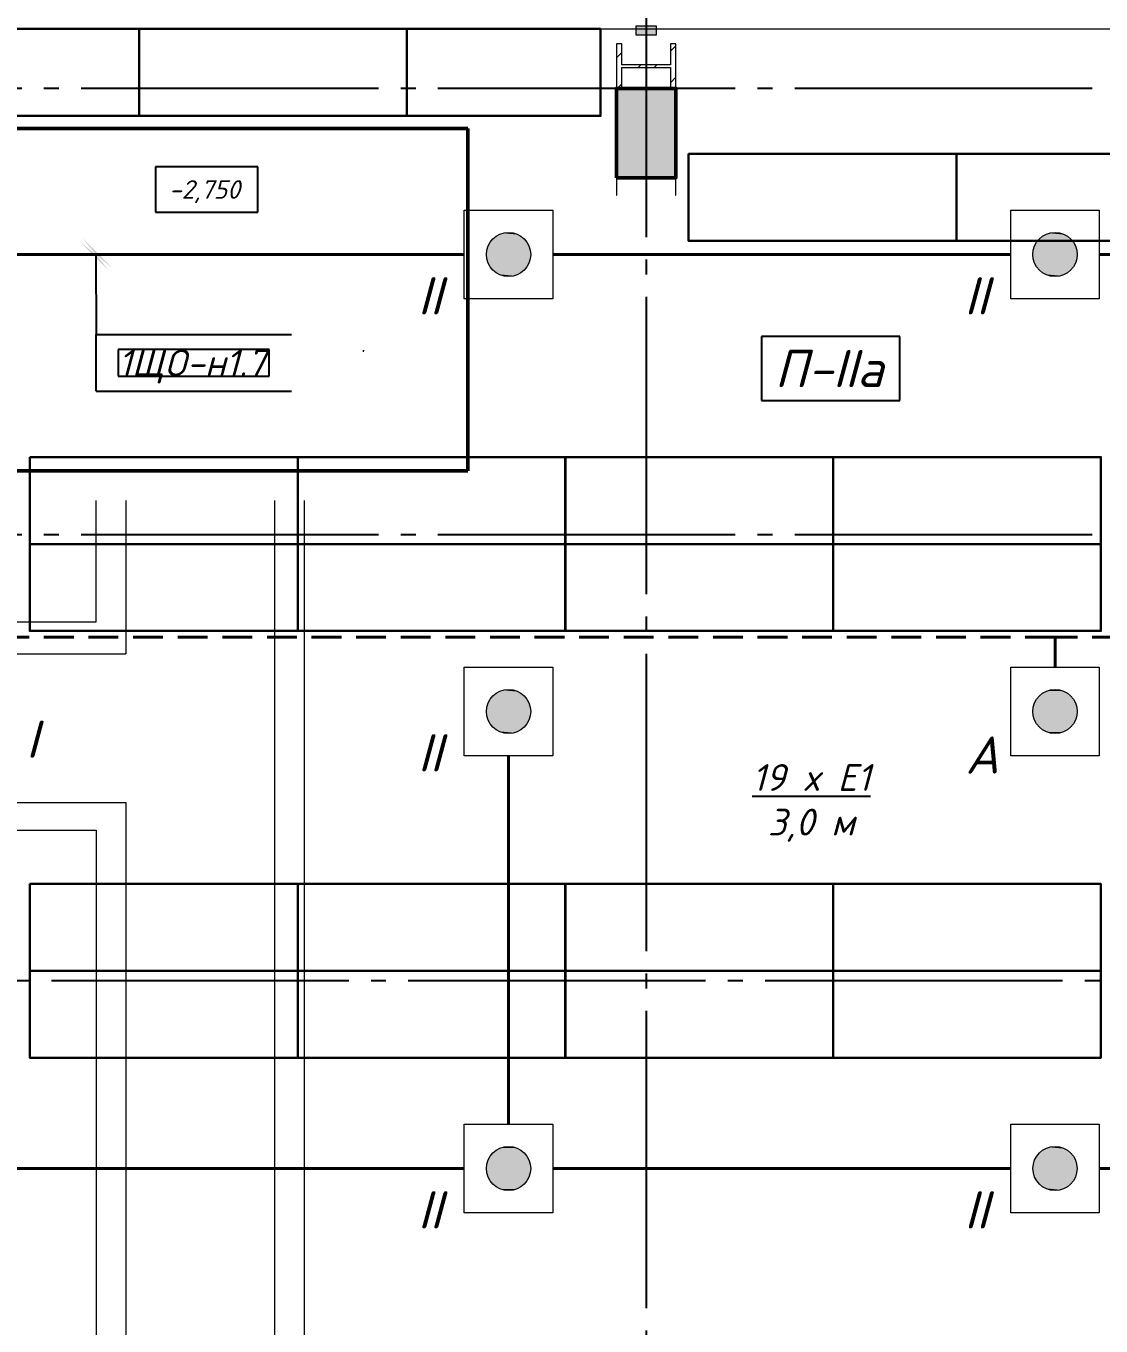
# Model space of a CAD drawing. Header units: millimetres. Extents: x 0 to 1293, y 0 to 420.
# Drawn here: x 236.5 to 308.8, y 286.4 to 373.8 of the extents above; entities that cross this region are included whole.
import ezdxf

# ---------------------------------------------------------------- set-up
doc = ezdxf.new("R2010")
doc.units = ezdxf.units.MM
for name, pattern in [('JIS_02_2.0', [3, 2, -1]), ('ГОСТ 2.303 5', [24, 20, -1.5, 1, -1.5]), ('СПКБ-0000-000-АР#001$0$Achse', [2300, 0, -800, 1500, 0]), ('СПКБ-0000-000-АР#001$0$Ashe', [300, 200, -100])]:
    doc.linetypes.add(name, pattern=pattern)
for name, color, linetype in [('@000', 7, 'Continuous'), ('Viewport1ForCustomObjects_0', 7, 'Continuous'), ('Viewport2ForCustomObjects_0', 7, 'Continuous'), ('Номер помещения', 7, 'Continuous'), ('СПКБ-0000-000-АР#001$0$Колонны новые', 7, 'Continuous'), ('СПКБ-0000-000-АР#001$0$Колонны существующие', 7, 'Continuous'), ('СПКБ-0000-000-АР#001$0$оборудование ТХ', 253, 'Continuous'), ('СПКБ-0000-000-АР#001$0$Перекрытие новые', 7, 'Continuous'), ('СПКБ-0000-000-АР#001$0$Фахверк', 7, 'Continuous'), ('Строительные оси', 7, 'Continuous'), ('ЭО_АВАРИЙНОЕ ОСВЕЩЕНИЕ', 7, 'Continuous'), ('ЭО_РАБОЧЕЕ ОСВЕЩЕНИЕ', 7, 'Continuous')]:
    doc.layers.add(name, color=color, linetype=linetype)
for name, color, linetype, lineweight, true_color in [('СПКБ-0000-000-АР#001$0$Колонны новые_Ном._пера__108', 7, 'Continuous', 13, 0xfd8379), ('СПКБ-0000-000-АР#001$0$Колонны существующие_Ном._пера__102', 7, 'Continuous', 13, 0xcccccc), ('СПКБ-0000-000-АР#001$0$Линии_Ном._пера__58', 7, 'Continuous', 50, 0xdf0000), ('СПКБ-0000-000-АР#001$0$Фахверк_Ном._пера__102', 7, 'Continuous', 13, 0xcccccc)]:
    doc.layers.add(name, color=color, linetype=linetype, lineweight=lineweight, true_color=true_color)
for name, color, linetype, lineweight in [('СПКБ-0000-000-АР#001$0$Колонны новые_Ном._пера__20', 1, 'Continuous', 20), ('СПКБ-0000-000-АР#001$0$Колонны существующие_Ном._пера__141', 7, 'Continuous', 50), ('СПКБ-0000-000-АР#001$0$Линии_Ном._пера__1', 7, 'Continuous', 13), ('СПКБ-0000-000-АР#001$0$Линии_Ном._пера__20', 1, 'Continuous', 20), ('СПКБ-0000-000-АР#001$0$Перекрытие новые_Ном._пера__2', 8, 'Continuous', 15), ('СПКБ-0000-000-АР#001$0$Фахверк_Ном._пера__1', 7, 'Continuous', 13)]:
    doc.layers.add(name, color=color, linetype=linetype, lineweight=lineweight)
doc.styles.add('1.8', font='isocpeui.ttf', dxfattribs={"height": 1.8})
doc.styles.add('2.5', font='isocpeui.ttf')
doc.styles.add('CustomTextStyle195', font='isocpeui.ttf', dxfattribs={"height": 1.8})
doc.styles.add('CustomTextStyle2', font='isocpeui.ttf', dxfattribs={"height": 2.5})
doc.styles.add('CustomTextStyle79', font='isocpeui.ttf', dxfattribs={"height": 1.25})
pattern_1 = [(45, (0, 0), (-159.099, 159.099), []), (45, (-53.03, 53.03), (-159.099, 159.099), [])]

# ---------------------------------------------------------------- blocks, each defined once
blk = doc.blocks.new('СПКБ-0000-000-АР#001$0$Перекрытие_14', base_point=(-24406.7, 25286.1))
at = {"layer": 'СПКБ-0000-000-АР#001$0$Перекрытие новые_Ном._пера__2', "color": 8, "linetype": 'Continuous', "lineweight": 15, "flags": 128}
blk.add_lwpolyline([(-24406.7, 25286.1), (17886.7, 25286.1), (17886.7, 19190.9), (18207.5, 19191.7), (18218.1, 15055.7), (18468.1, 15055.7), (18468.1, 13655.7), (18218.1, 13655.7), (18247.5, 3579.8), (17892.7, 3578.9), (17892.7, -2534.3), (-24406.7, -2530.3)], close=True, dxfattribs=at)
blk = doc.blocks.new('СПКБ-0000-000-АР#001$0$Колонна_32', base_point=(-5956.9, 24585.7))
at = {"layer": 'СПКБ-0000-000-АР#001$0$Колонны существующие_Ном._пера__102', "linetype": 'Continuous', "lineweight": 13, "true_color": 0xcccccc}
blk.add_hatch(color=254, dxfattribs=at).paths.add_polyline_path([(-6156.9, 24285.7), (-5756.9, 24285.7), (-5756.9, 24885.7), (-6156.9, 24885.7)])
at = {"layer": 'СПКБ-0000-000-АР#001$0$Колонны существующие_Ном._пера__141', "color": 7, "linetype": 'Continuous', "lineweight": 50, "flags": 128}
blk.add_lwpolyline([(-6156.9, 24285.7), (-5756.9, 24285.7), (-5756.9, 24885.7), (-6156.9, 24885.7)], close=True, dxfattribs=at)
blk = doc.blocks.new('СПКБ-0000-000-АР#001$0$Колонна_57', base_point=(-5756.9, 24228.2))
at = {"layer": 'СПКБ-0000-000-АР#001$0$Колонны новые_Ном._пера__108', "linetype": 'Continuous', "lineweight": 13, "true_color": 0xfd8379}
h = blk.add_hatch(dxfattribs=at)
h.set_pattern_fill('СТАЛЬ', color=11, style=0, pattern_type=2)
h.set_pattern_definition(pattern_1)
h.paths.add_polyline_path([(-6156.9, 24169.4), (-6154.9, 24169.4), (-6154.9, 24282.4), (-5758.9, 24282.4), (-5758.9, 24169.4), (-5756.9, 24169.4), (-5756.9, 24282.4), (-5756.9, 24284.4), (-5758.9, 24284.4), (-6154.9, 24284.4), (-6156.9, 24284.4), (-6156.9, 24282.4)])
at = {"layer": 'СПКБ-0000-000-АР#001$0$Колонны новые_Ном._пера__20', "color": 1, "linetype": 'Continuous', "lineweight": 20}
for p, q in [((-6154.9, 24284.4), (-6156.9, 24284.4)), ((-6156.9, 24284.4), (-6156.9, 24282.4)), ((-6156.9, 24282.4), (-6156.9, 24169.4)), ((-5758.9, 24284.4), (-6154.9, 24284.4)), ((-6154.9, 24169.4), (-6154.9, 24282.4)), ((-6154.9, 24282.4), (-5758.9, 24282.4)), ((-5756.9, 24284.4), (-5758.9, 24284.4)), ((-5758.9, 24282.4), (-5758.9, 24169.4)), ((-5756.9, 24282.4), (-5756.9, 24284.4)), ((-5756.9, 24169.4), (-5756.9, 24282.4)), ((-6156.9, 24169.4), (-6154.9, 24169.4)), ((-5758.9, 24169.4), (-5756.9, 24169.4))]:
    blk.add_line(p, q, dxfattribs=at)
blk = doc.blocks.new('СПКБ-0000-000-АР#001$0$Колонна_105', base_point=(-5956.9, 25035.7))
at = {"layer": 'СПКБ-0000-000-АР#001$0$Колонны новые_Ном._пера__108', "linetype": 'Continuous', "lineweight": 13, "true_color": 0xfd8379}
h = blk.add_hatch(dxfattribs=at)
h.set_pattern_fill('СТАЛЬ', color=11, style=0, pattern_type=2)
h.set_pattern_definition(pattern_1)
h.paths.add_polyline_path([(-5756.9, 25185.7), (-5793.5, 25185.7), (-5793.5, 25044.5), (-6120.2, 25044.5), (-6120.2, 25185.7), (-6156.9, 25185.7), (-6156.9, 24885.7), (-6120.2, 24885.7), (-6120.2, 25027), (-5793.5, 25027), (-5793.5, 24885.7), (-5756.9, 24885.7)])
at = {"layer": 'СПКБ-0000-000-АР#001$0$Колонны новые_Ном._пера__20', "color": 1, "linetype": 'Continuous', "lineweight": 20}
for p, q in [((-6120.2, 25185.7), (-6156.9, 25185.7)), ((-6156.9, 25185.7), (-6156.9, 24885.7)), ((-6120.2, 25044.5), (-6120.2, 25185.7)), ((-5756.9, 25185.7), (-5793.5, 25185.7)), ((-5793.5, 25185.7), (-5793.5, 25044.5)), ((-5756.9, 24885.7), (-5756.9, 25185.7)), ((-5793.5, 25044.5), (-6120.2, 25044.5)), ((-6120.2, 24885.7), (-6120.2, 25027)), ((-6120.2, 25027), (-5793.5, 25027)), ((-5793.5, 25027), (-5793.5, 24885.7)), ((-6156.9, 24885.7), (-6120.2, 24885.7)), ((-5793.5, 24885.7), (-5756.9, 24885.7))]:
    blk.add_line(p, q, dxfattribs=at)
blk = doc.blocks.new('СПКБ-0000-000-АР#001$0$Колонна_161', base_point=(-5956.9, 25275.7))
at = {"layer": 'СПКБ-0000-000-АР#001$0$Фахверк_Ном._пера__102', "linetype": 'Continuous', "lineweight": 13, "true_color": 0xcccccc}
blk.add_hatch(color=254, dxfattribs=at).paths.add_polyline_path([(-5886.9, 25305.7), (-6026.9, 25305.7), (-6026.9, 25245.7), (-5886.9, 25245.7)])
at = {"layer": 'СПКБ-0000-000-АР#001$0$Фахверк_Ном._пера__1', "color": 7, "linetype": 'Continuous', "lineweight": 13, "flags": 128}
blk.add_lwpolyline([(-5886.9, 25305.7), (-6026.9, 25305.7), (-6026.9, 25245.7), (-5886.9, 25245.7)], close=True, dxfattribs=at)
blk = doc.blocks.new('*E595')
at = {"layer": 'СПКБ-0000-000-АР#001$0$Линии_Ном._пера__1', "color": 7, "linetype": 'СПКБ-0000-000-АР#001$0$Ashe', "lineweight": 13}
for p, q in [((179.75, 263.648), (179.75, 271.8)), ((193.75, 271.8), (193.75, 171.5)), ((152.319, 263.648), (179.75, 263.648)), ((152.373, 249.648), (179.75, 249.648)), ((179.75, 249.648), (179.75, 39.2))]:
    blk.add_line(p, q, dxfattribs=at)
at = {"layer": 'СПКБ-0000-000-АР#001$0$Линии_Ном._пера__1', "color": 7, "linetype": 'СПКБ-0000-000-АР#001$0$Achse', "lineweight": 13, "flags": 128}
for points in [[(169.747, 298.8), (206.75, 298.8), (206.75, 271.8), (169.747, 271.8)], [(197.75, 281.8), (197.75, 288.8), (204.75, 288.8), (204.75, 281.8)]]:
    blk.add_lwpolyline(points, close=True, dxfattribs=at)
at = {"layer": 'СПКБ-0000-000-АР#001$0$Линии_Ном._пера__20', "color": 1, "linetype": 'СПКБ-0000-000-АР#001$0$Ashe', "lineweight": 20}
for p, q in [((181.75, 271.8), (181.75, 261.496)), ((191.75, 271.8), (191.75, 169.5)), ((152.373, 261.496), (181.75, 261.496)), ((152.373, 251.496), (181.75, 251.496)), ((181.75, 251.496), (181.75, 39.2))]:
    blk.add_line(p, q, dxfattribs=at)
at = {"layer": 'СПКБ-0000-000-АР#001$0$Линии_Ном._пера__20', "color": 1, "linetype": 'СПКБ-0000-000-АР#001$0$Achse', "lineweight": 20, "flags": 128}
blk.add_lwpolyline([(197.75, 281.8), (199.082, 287.689), (204.75, 288.8)], dxfattribs=at)
at = {"layer": 'СПКБ-0000-000-АР#001$0$Линии_Ном._пера__58', "color": 12, "linetype": 'СПКБ-0000-000-АР#001$0$Ashe', "lineweight": 50, "true_color": 0xdf0000, "flags": 128}
blk.add_lwpolyline([(171.747, 296.8), (204.75, 296.8), (204.75, 273.8), (171.747, 273.8)], close=True, dxfattribs=at)
at = {"layer": 'СПКБ-0000-000-АР#001$0$оборудование ТХ', "lineweight": 30}
for points in [[(164.63, 303.504), (182.647, 303.504), (182.647, 297.658), (164.63, 297.658)], [(182.647, 303.504), (200.664, 303.504), (200.664, 297.658), (182.647, 297.658)], [(200.664, 303.504), (213.681, 303.504), (213.681, 297.658), (200.664, 297.658)], [(219.609, 295.097), (237.626, 295.097), (237.626, 289.251), (219.609, 289.251)], [(237.626, 295.097), (255.643, 295.097), (255.643, 289.251), (237.626, 289.251)], [(175.296, 274.72), (193.313, 274.72), (193.313, 268.875), (175.296, 268.875)], [(193.313, 274.72), (211.33, 274.72), (211.33, 268.875), (193.313, 268.875)], [(211.309, 274.72), (229.326, 274.72), (229.326, 268.875), (211.309, 268.875)], [(229.326, 274.72), (247.343, 274.72), (247.343, 268.875), (229.326, 268.875)], [(175.296, 268.875), (193.313, 268.875), (193.313, 263.029), (175.296, 263.029)], [(193.313, 268.875), (211.33, 268.875), (211.33, 263.029), (193.313, 263.029)], [(211.309, 268.875), (229.326, 268.875), (229.326, 263.029), (211.309, 263.029)], [(229.326, 268.875), (247.343, 268.875), (247.343, 263.029), (229.326, 263.029)], [(175.296, 246.023), (193.313, 246.023), (193.313, 240.177), (175.296, 240.177)], [(193.313, 246.023), (211.33, 246.023), (211.33, 240.177), (193.313, 240.177)], [(211.309, 246.023), (229.326, 246.023), (229.326, 240.177), (211.309, 240.177)], [(229.326, 246.023), (247.343, 246.023), (247.343, 240.177), (229.326, 240.177)], [(175.296, 240.177), (193.313, 240.177), (193.313, 234.332), (175.296, 234.332)], [(193.313, 240.177), (211.33, 240.177), (211.33, 234.332), (193.313, 234.332)], [(211.309, 240.177), (229.326, 240.177), (229.326, 234.332), (211.309, 234.332)], [(229.326, 240.177), (247.343, 240.177), (247.343, 234.332), (229.326, 234.332)]]:
    blk.add_lwpolyline(points, close=True, dxfattribs=at)
at = {"layer": 'СПКБ-0000-000-АР#001$0$Колонны новые', "color": 1, "lineweight": 20, "xscale": 0.01, "yscale": 0.01, "zscale": 0.01}
for name, p in [('СПКБ-0000-000-АР#001$0$Колонна_105', (216.75, 301)), ('СПКБ-0000-000-АР#001$0$Колонна_57', (218.75, 292.925))]:
    blk.add_blockref(name, p, dxfattribs=at)
at = {"layer": 'СПКБ-0000-000-АР#001$0$Колонны существующие', "color": 7, "lineweight": 50, "xscale": 0.01, "yscale": 0.01, "zscale": 0.01}
blk.add_blockref('СПКБ-0000-000-АР#001$0$Колонна_32', (216.75, 296.5), dxfattribs=at)
at = {"layer": 'СПКБ-0000-000-АР#001$0$Перекрытие новые', "color": 8, "linetype": 'Continuous', "lineweight": 15, "xscale": 0.01, "yscale": 0.01, "zscale": 0.01}
blk.add_blockref('СПКБ-0000-000-АР#001$0$Перекрытие_14', (32.251, 303.504), dxfattribs=at)
at = {"layer": 'СПКБ-0000-000-АР#001$0$Фахверк', "color": 7, "lineweight": 13, "xscale": 0.01, "yscale": 0.01, "zscale": 0.01}
blk.add_blockref('СПКБ-0000-000-АР#001$0$Колонна_161', (216.75, 303.4), dxfattribs=at)
blk = doc.blocks.new('*E596')
at = {"layer": 'Номер помещения', "color": 6, "linetype": 'Continuous'}
for p, q in [((212.065, 302.737), (205.196, 302.737)), ((205.196, 302.737), (205.196, 299.687)), ((212.065, 299.687), (212.065, 302.737)), ((205.196, 299.687), (212.065, 299.687)), ((255.243, 291.322), (245.937, 291.322)), ((245.937, 291.322), (245.937, 287.022)), ((255.243, 287.022), (255.243, 291.322)), ((245.937, 287.022), (255.243, 287.022))]:
    blk.add_line(p, q, dxfattribs=at)
at = {"layer": 'Строительные оси', "color": 3, "linetype": 'ГОСТ 2.303 5', "lineweight": 25}
for p, q in [((238.188, 318), (238.188, 14)), ((484.187, 308), (14, 308)), ((484.187, 278), (14, 278)), ((578.188, 248), (14.188, 248))]:
    blk.add_line(p, q, dxfattribs=at)
at = {"layer": 'ЭО_АВАРИЙНОЕ ОСВЕЩЕНИЕ', "color": 1, "linetype": 'JIS_02_2.0', "lineweight": 40}
for p, q in [((265.688, 271.115), (192.179, 271.115)), ((265.688, 269.09), (265.688, 271.115)), ((339.195, 271.115), (265.688, 271.115)), ((265.688, 271.115), (265.688, 269.09))]:
    blk.add_line(p, q, dxfattribs=at)
at = {"layer": 'ЭО_АВАРИЙНОЕ ОСВЕЩЕНИЕ', "color": 7, "lineweight": 0}
for p, q in [((262.712, 263.14), (262.712, 269.09)), ((262.712, 269.09), (268.662, 269.09)), ((268.662, 269.09), (268.662, 263.14)), ((268.662, 263.14), (262.712, 263.14))]:
    blk.add_line(p, q, dxfattribs=at)
blk.add_circle((265.688, 266.115), 1.488, dxfattribs=at)
at = {"layer": 'ЭО_АВАРИЙНОЕ ОСВЕЩЕНИЕ', "color": 1, "lineweight": 40}
for points in [[(265.15, 267.502), (264.904, 267.379), (266.471, 267.379)], [(265.414, 267.577), (265.15, 267.502), (266.225, 267.502)], [(265.15, 267.502), (266.225, 267.502), (266.471, 267.379)], [(265.688, 267.602), (265.414, 267.577), (265.961, 267.577)], [(265.414, 267.577), (265.961, 267.577), (266.225, 267.502)], [(264.356, 266.778), (264.257, 266.522), (267.118, 266.522)], [(264.5, 267.011), (264.356, 266.778), (267.019, 266.778)], [(264.356, 266.778), (267.019, 266.778), (267.118, 266.522)], [(264.685, 267.214), (264.5, 267.011), (266.875, 267.011)], [(264.5, 267.011), (266.875, 267.011), (267.019, 266.778)], [(264.904, 267.379), (264.685, 267.214), (266.69, 267.214)], [(264.685, 267.214), (266.69, 267.214), (266.875, 267.011)], [(264.904, 267.379), (266.471, 267.379), (266.69, 267.214)], [(264.257, 266.522), (264.206, 266.252), (267.169, 266.252)], [(264.206, 266.252), (264.206, 265.978), (267.169, 265.978)], [(264.206, 266.252), (267.169, 266.252), (267.169, 265.978)], [(264.206, 265.978), (264.257, 265.708), (267.118, 265.708)], [(264.206, 265.978), (267.169, 265.978), (267.118, 265.708)], [(264.257, 266.522), (267.118, 266.522), (267.169, 266.252)], [(264.257, 265.708), (264.356, 265.452), (267.019, 265.452)], [(264.257, 265.708), (267.118, 265.708), (267.019, 265.452)], [(264.356, 265.452), (264.5, 265.218), (266.875, 265.218)], [(264.356, 265.452), (267.019, 265.452), (266.875, 265.218)], [(264.5, 265.218), (264.685, 265.016), (266.69, 265.016)], [(264.5, 265.218), (266.875, 265.218), (266.69, 265.016)], [(264.685, 265.016), (264.904, 264.85), (266.471, 264.85)], [(264.685, 265.016), (266.69, 265.016), (266.471, 264.85)], [(264.904, 264.85), (265.15, 264.728), (266.225, 264.728)], [(264.904, 264.85), (266.471, 264.85), (266.225, 264.728)], [(265.15, 264.728), (265.414, 264.653), (265.961, 264.653)], [(265.15, 264.728), (266.225, 264.728), (265.961, 264.653)], [(265.414, 264.653), (265.961, 264.653), (265.688, 264.627)]]:
    blk.add_solid(points, dxfattribs=at)
at = {"layer": 'ЭО_РАБОЧЕЕ ОСВЕЩЕНИЕ', "color": 7, "lineweight": 0}
for p, q in [((225.958, 299.816), (231.909, 299.816)), ((225.958, 293.866), (225.958, 299.816)), ((231.909, 299.816), (231.909, 293.866)), ((262.712, 299.816), (268.662, 299.816)), ((262.712, 293.866), (262.712, 299.816)), ((268.662, 299.816), (268.662, 293.866)), ((231.909, 293.866), (225.958, 293.866)), ((268.662, 293.866), (262.712, 293.866)), ((225.958, 269.09), (231.909, 269.09)), ((225.958, 263.14), (225.958, 269.09)), ((231.909, 269.09), (231.909, 263.14)), ((231.909, 263.14), (225.958, 263.14)), ((225.958, 232.414), (225.958, 238.364)), ((225.958, 238.364), (231.909, 238.364)), ((231.909, 238.364), (231.909, 232.414)), ((262.712, 238.364), (268.662, 238.364)), ((262.712, 232.414), (262.712, 238.364)), ((268.662, 238.364), (268.662, 232.414)), ((231.909, 232.414), (225.958, 232.414)), ((268.662, 232.414), (262.712, 232.414))]:
    blk.add_line(p, q, dxfattribs=at)
at = {"layer": 'ЭО_РАБОЧЕЕ ОСВЕЩЕНИЕ', "color": 5, "lineweight": 40}
for p, q in [((225.958, 296.841), (195.155, 296.841)), ((262.712, 296.841), (231.909, 296.841)), ((299.466, 296.841), (268.662, 296.841)), ((228.934, 263.14), (228.934, 238.364)), ((225.958, 235.389), (195.246, 235.389)), ((262.712, 235.389), (231.909, 235.389)), ((299.466, 235.389), (268.662, 235.389))]:
    blk.add_line(p, q, dxfattribs=at)
at = {"layer": 'ЭО_РАБОЧЕЕ ОСВЕЩЕНИЕ', "color": 7, "lineweight": 0}
for centre, radius in [((228.934, 296.841), 1.488), ((265.688, 296.841), 1.488), ((228.934, 266.115), 1.488), ((228.934, 235.389), 1.488), ((265.688, 235.389), 1.487)]:
    blk.add_circle(centre, radius, dxfattribs=at)
at = {"layer": 'ЭО_РАБОЧЕЕ ОСВЕЩЕНИЕ', "color": 5, "lineweight": 40}
for points in [[(228.27, 298.172), (228.037, 298.028), (229.83, 298.028)], [(228.526, 298.272), (228.27, 298.172), (229.597, 298.172)], [(228.27, 298.172), (229.597, 298.172), (229.83, 298.028)], [(228.796, 298.322), (228.526, 298.272), (229.341, 298.272)], [(228.526, 298.272), (229.341, 298.272), (229.597, 298.172)], [(228.796, 298.322), (229.071, 298.322), (229.341, 298.272)], [(265.024, 298.172), (264.791, 298.028), (266.584, 298.028)], [(265.28, 298.272), (265.024, 298.172), (266.351, 298.172)], [(265.024, 298.172), (266.351, 298.172), (266.584, 298.028)], [(265.55, 298.322), (265.28, 298.272), (266.095, 298.272)], [(265.28, 298.272), (266.095, 298.272), (266.351, 298.172)], [(265.55, 298.322), (265.825, 298.322), (266.095, 298.272)], [(227.546, 297.378), (227.471, 297.114), (230.396, 297.114)], [(227.669, 297.624), (227.546, 297.378), (230.321, 297.378)], [(227.546, 297.378), (230.321, 297.378), (230.396, 297.114)], [(227.834, 297.843), (227.669, 297.624), (230.198, 297.624)], [(227.669, 297.624), (230.198, 297.624), (230.321, 297.378)], [(228.037, 298.028), (227.834, 297.843), (230.033, 297.843)], [(227.834, 297.843), (230.033, 297.843), (230.198, 297.624)], [(228.037, 298.028), (229.83, 298.028), (230.033, 297.843)], [(264.3, 297.378), (264.225, 297.114), (267.15, 297.114)], [(264.423, 297.624), (264.3, 297.378), (267.075, 297.378)], [(264.3, 297.378), (267.075, 297.378), (267.15, 297.114)], [(264.588, 297.843), (264.423, 297.624), (266.952, 297.624)], [(264.423, 297.624), (266.952, 297.624), (267.075, 297.378)], [(264.791, 298.028), (264.588, 297.843), (266.787, 297.843)], [(264.588, 297.843), (266.787, 297.843), (266.952, 297.624)], [(264.791, 298.028), (266.584, 298.028), (266.787, 297.843)], [(227.471, 297.114), (227.446, 296.841), (230.421, 296.841)], [(227.446, 296.841), (227.471, 296.568), (230.396, 296.568)], [(227.446, 296.841), (230.421, 296.841), (230.396, 296.568)], [(227.471, 297.114), (230.396, 297.114), (230.421, 296.841)], [(227.471, 296.568), (227.546, 296.304), (230.321, 296.304)], [(227.471, 296.568), (230.396, 296.568), (230.321, 296.304)], [(227.546, 296.304), (227.669, 296.058), (230.198, 296.058)], [(227.546, 296.304), (230.321, 296.304), (230.198, 296.058)], [(264.225, 297.114), (264.2, 296.841), (267.175, 296.841)], [(264.2, 296.841), (264.225, 296.568), (267.15, 296.568)], [(264.2, 296.841), (267.175, 296.841), (267.15, 296.568)], [(264.225, 297.114), (267.15, 297.114), (267.175, 296.841)], [(264.225, 296.568), (264.3, 296.304), (267.075, 296.304)], [(264.225, 296.568), (267.15, 296.568), (267.075, 296.304)], [(264.3, 296.304), (264.423, 296.058), (266.952, 296.058)], [(264.3, 296.304), (267.075, 296.304), (266.952, 296.058)], [(227.669, 296.058), (227.834, 295.839), (230.033, 295.839)], [(227.669, 296.058), (230.198, 296.058), (230.033, 295.839)], [(227.834, 295.839), (228.037, 295.654), (229.83, 295.654)], [(227.834, 295.839), (230.033, 295.839), (229.83, 295.654)], [(228.037, 295.654), (228.27, 295.509), (229.597, 295.509)], [(228.037, 295.654), (229.83, 295.654), (229.597, 295.509)], [(228.27, 295.509), (228.526, 295.41), (229.341, 295.41)], [(228.27, 295.509), (229.597, 295.509), (229.341, 295.41)], [(264.423, 296.058), (264.588, 295.839), (266.787, 295.839)], [(264.423, 296.058), (266.952, 296.058), (266.787, 295.839)], [(264.588, 295.839), (264.791, 295.654), (266.584, 295.654)], [(264.588, 295.839), (266.787, 295.839), (266.584, 295.654)], [(264.791, 295.654), (265.024, 295.509), (266.351, 295.509)], [(264.791, 295.654), (266.584, 295.654), (266.351, 295.509)], [(265.024, 295.509), (265.28, 295.41), (266.095, 295.41)], [(265.024, 295.509), (266.351, 295.509), (266.095, 295.41)], [(228.526, 295.41), (228.796, 295.36), (229.071, 295.36)], [(228.526, 295.41), (229.341, 295.41), (229.071, 295.36)], [(265.28, 295.41), (265.55, 295.36), (265.825, 295.36)], [(265.28, 295.41), (266.095, 295.41), (265.825, 295.36)], [(228.27, 267.446), (228.037, 267.302), (229.83, 267.302)], [(228.526, 267.546), (228.27, 267.446), (229.597, 267.446)], [(228.27, 267.446), (229.597, 267.446), (229.83, 267.302)], [(228.796, 267.596), (228.526, 267.546), (229.341, 267.546)], [(228.526, 267.546), (229.341, 267.546), (229.597, 267.446)], [(228.796, 267.596), (229.071, 267.596), (229.341, 267.546)], [(227.546, 266.652), (227.471, 266.388), (230.396, 266.388)], [(227.669, 266.898), (227.546, 266.652), (230.321, 266.652)], [(227.546, 266.652), (230.321, 266.652), (230.396, 266.388)], [(227.834, 267.117), (227.669, 266.898), (230.198, 266.898)], [(227.669, 266.898), (230.198, 266.898), (230.321, 266.652)], [(228.037, 267.302), (227.834, 267.117), (230.033, 267.117)], [(227.834, 267.117), (230.033, 267.117), (230.198, 266.898)], [(228.037, 267.302), (229.83, 267.302), (230.033, 267.117)], [(227.471, 266.388), (227.446, 266.115), (230.421, 266.115)], [(227.446, 266.115), (227.471, 265.841), (230.396, 265.841)], [(227.446, 266.115), (230.421, 266.115), (230.396, 265.841)], [(227.471, 266.388), (230.396, 266.388), (230.421, 266.115)], [(227.471, 265.841), (227.546, 265.577), (230.321, 265.577)], [(227.471, 265.841), (230.396, 265.841), (230.321, 265.577)], [(227.546, 265.577), (227.669, 265.332), (230.198, 265.332)], [(227.546, 265.577), (230.321, 265.577), (230.198, 265.332)], [(227.669, 265.332), (227.834, 265.113), (230.033, 265.113)], [(227.669, 265.332), (230.198, 265.332), (230.033, 265.113)], [(227.834, 265.113), (228.037, 264.928), (229.83, 264.928)], [(227.834, 265.113), (230.033, 265.113), (229.83, 264.928)], [(228.037, 264.928), (228.27, 264.783), (229.597, 264.783)], [(228.037, 264.928), (229.83, 264.928), (229.597, 264.783)], [(228.27, 264.783), (228.526, 264.684), (229.341, 264.684)], [(228.27, 264.783), (229.597, 264.783), (229.341, 264.684)], [(228.526, 264.684), (228.796, 264.634), (229.071, 264.634)], [(228.526, 264.684), (229.341, 264.684), (229.071, 264.634)], [(228.934, 236.876), (228.66, 236.851), (229.207, 236.851)], [(265.55, 236.87), (265.28, 236.819), (266.095, 236.819)], [(265.55, 236.87), (265.825, 236.87), (266.095, 236.819)], [(227.602, 236.052), (227.503, 235.796), (230.364, 235.796)], [(227.746, 236.285), (227.602, 236.052), (230.265, 236.052)], [(227.602, 236.052), (230.265, 236.052), (230.364, 235.796)], [(227.931, 236.488), (227.746, 236.285), (230.121, 236.285)], [(227.746, 236.285), (230.121, 236.285), (230.265, 236.052)], [(228.15, 236.653), (227.931, 236.488), (229.936, 236.488)], [(227.931, 236.488), (229.936, 236.488), (230.121, 236.285)], [(228.396, 236.776), (228.15, 236.653), (229.717, 236.653)], [(228.15, 236.653), (229.717, 236.653), (229.936, 236.488)], [(228.66, 236.851), (228.396, 236.776), (229.471, 236.776)], [(228.396, 236.776), (229.471, 236.776), (229.717, 236.653)], [(228.66, 236.851), (229.207, 236.851), (229.471, 236.776)], [(264.423, 236.172), (264.3, 235.926), (267.075, 235.926)], [(264.588, 236.391), (264.423, 236.172), (266.952, 236.172)], [(264.423, 236.172), (266.952, 236.172), (267.075, 235.926)], [(264.791, 236.576), (264.588, 236.391), (266.787, 236.391)], [(264.588, 236.391), (266.787, 236.391), (266.952, 236.172)], [(265.024, 236.72), (264.791, 236.576), (266.584, 236.576)], [(264.791, 236.576), (266.584, 236.576), (266.787, 236.391)], [(265.28, 236.819), (265.024, 236.72), (266.351, 236.72)], [(265.024, 236.72), (266.351, 236.72), (266.584, 236.576)], [(265.28, 236.819), (266.095, 236.819), (266.351, 236.72)], [(227.503, 235.796), (227.452, 235.526), (230.415, 235.526)], [(227.452, 235.526), (227.452, 235.251), (230.415, 235.251)], [(227.452, 235.526), (230.415, 235.526), (230.415, 235.251)], [(227.452, 235.251), (227.503, 234.982), (230.364, 234.982)], [(227.452, 235.251), (230.415, 235.251), (230.364, 234.982)], [(227.503, 235.796), (230.364, 235.796), (230.415, 235.526)], [(264.225, 235.662), (264.2, 235.389), (267.175, 235.389)], [(264.2, 235.389), (264.225, 235.115), (267.15, 235.115)], [(264.2, 235.389), (267.175, 235.389), (267.15, 235.115)], [(264.3, 235.926), (264.225, 235.662), (267.15, 235.662)], [(264.225, 235.662), (267.15, 235.662), (267.175, 235.389)], [(264.225, 235.115), (264.3, 234.851), (267.075, 234.851)], [(264.225, 235.115), (267.15, 235.115), (267.075, 234.851)], [(264.3, 235.926), (267.075, 235.926), (267.15, 235.662)], [(227.503, 234.982), (227.602, 234.726), (230.265, 234.726)], [(227.503, 234.982), (230.364, 234.982), (230.265, 234.726)], [(227.602, 234.726), (227.746, 234.492), (230.121, 234.492)], [(227.602, 234.726), (230.265, 234.726), (230.121, 234.492)], [(227.746, 234.492), (227.931, 234.289), (229.936, 234.289)], [(227.746, 234.492), (230.121, 234.492), (229.936, 234.289)], [(227.931, 234.289), (228.15, 234.124), (229.717, 234.124)], [(227.931, 234.289), (229.936, 234.289), (229.717, 234.124)], [(264.3, 234.851), (264.423, 234.606), (266.952, 234.606)], [(264.3, 234.851), (267.075, 234.851), (266.952, 234.606)], [(264.423, 234.606), (264.588, 234.387), (266.787, 234.387)], [(264.423, 234.606), (266.952, 234.606), (266.787, 234.387)], [(264.588, 234.387), (264.791, 234.202), (266.584, 234.202)], [(264.588, 234.387), (266.787, 234.387), (266.584, 234.202)], [(228.15, 234.124), (228.396, 234.002), (229.471, 234.002)], [(228.15, 234.124), (229.717, 234.124), (229.471, 234.002)], [(228.396, 234.002), (228.66, 233.926), (229.207, 233.926)], [(228.396, 234.002), (229.471, 234.002), (229.207, 233.926)], [(228.66, 233.926), (229.207, 233.926), (228.934, 233.901)], [(264.791, 234.202), (265.024, 234.057), (266.351, 234.057)], [(264.791, 234.202), (266.584, 234.202), (266.351, 234.057)], [(265.024, 234.057), (265.28, 233.958), (266.095, 233.958)], [(265.024, 234.057), (266.351, 234.057), (266.095, 233.958)], [(265.28, 233.958), (265.55, 233.908), (265.825, 233.908)], [(265.28, 233.958), (266.095, 233.958), (265.825, 233.908)]]:
    blk.add_solid(points, dxfattribs=at)
at = {"layer": 'Номер помещения', "color": 7, "linetype": 'Continuous'}
for s, height, style, p in [('-2,750', 1.25, 'CustomTextStyle79', (206.096, 300.587)), ('П-IIа', 2.5, 'CustomTextStyle2', (246.837, 287.922))]:
    blk.add_text(s, height=height, dxfattribs=dict(at, style=style)).set_placement(p)
blk = doc.blocks.new('CustomObjectsInViewport1_0')
at = {"layer": 'ЭО_РАБОЧЕЕ ОСВЕЩЕНИЕ'}
for p, q in [((241.182, 358.416), (241.188, 353.044)), ((241.188, 353.044), (254.333, 353.044)), ((241.188, 349.244), (241.188, 353.044)), ((241.188, 349.244), (254.333, 349.244))]:
    blk.add_line(p, q, dxfattribs=at)
at = {"layer": 'ЭО_РАБОЧЕЕ ОСВЕЩЕНИЕ', "color": 7, "true_color": 0xffffff}
for p, q in [((252.833, 352.044), (242.688, 352.044)), ((242.688, 352.044), (242.688, 350.244)), ((252.833, 350.244), (252.833, 352.044)), ((242.688, 350.244), (252.833, 350.244)), ((242.688, 350.244), (242.688, 350.244))]:
    blk.add_line(p, q, dxfattribs=at)
at = {"layer": 'ЭО_РАБОЧЕЕ ОСВЕЩЕНИЕ'}
blk.add_solid([(242.289, 357.524), (240.287, 359.521), (240.075, 359.309), (242.077, 357.311)], dxfattribs=at)
at = {"layer": 'ЭО_РАБОЧЕЕ ОСВЕЩЕНИЕ', "style": 'CustomTextStyle195'}
blk.add_text('1ЩO-н1.7', height=1.8, dxfattribs=at).set_placement((242.688, 350.244))

msp = doc.modelspace()

# ---------------------------------------------------------------- block references
at = {"layer": '@000', "color": 1, "linetype": 'JIS_02_2.0', "lineweight": 40}
msp.add_blockref('*E595', (61.438, 70.086), dxfattribs=at)
at = {"layer": 'Viewport1ForCustomObjects_0'}
msp.add_blockref('CustomObjectsInViewport1_0', (0, 0), dxfattribs=at)
at = {"layer": 'Viewport2ForCustomObjects_0'}
msp.add_blockref('*E596', (40, 61.586), dxfattribs=at)

# ---------------------------------------------------------------- texts
at = {"layer": 'ЭО_АВАРИЙНОЕ ОСВЕЩЕНИЕ', "insert": (236.887, 325.845), "char_height": 2.5, "attachment_point": 5, "style": '2.5'}
msp.add_mtext('I', dxfattribs=at)
at = {"layer": 'ЭО_АВАРИЙНОЕ ОСВЕЩЕНИЕ', "color": 1, "insert": (300.789, 324.775), "char_height": 2.5, "attachment_point": 5, "style": '2.5'}
msp.add_mtext('А', dxfattribs=at)
at = {"layer": 'ЭО_РАБОЧЕЕ ОСВЕЩЕНИЕ', "attachment_point": 5}
for s, insert, char_height, style in [('II', (263.645, 355.653), 2.5, '2.5'), ('II', (300.399, 355.653), 2.5, '2.5'), ('II', (263.645, 324.926), 2.5, '2.5'), ('{\\L19 x Е1\\P}3,0 м', (289.295, 321.555), 1.8, '1.8'), ('II', (263.645, 294.2), 2.5, '2.5'), ('II', (300.399, 294.2), 2.5, '2.5')]:
    msp.add_mtext(s, dxfattribs=dict(at, insert=insert, char_height=char_height, style=style))

doc.saveas('drawing.dxf')
